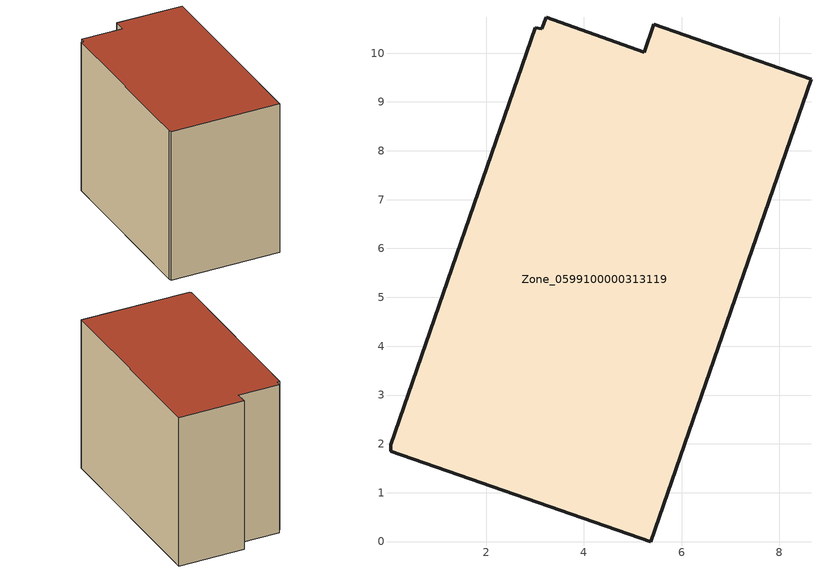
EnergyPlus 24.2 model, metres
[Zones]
Zone_0599100000313119
 floor ground (C_G): 0.04,1.98 3,10.52 3.14,10.5 3.23,10.73 5.24,10.02 5.43,10.59 8.65,9.47 5.37,0 0.04,1.85 z0
 wall outside (C_F): 8.65,9.47 5.43,10.59 5.24,10.02 3.23,10.73 3.14,10.5 3,10.52 0.04,1.98 0.04,1.85 5.37,0 8.65,9.47 z0:8.01
 roof outside (C_R): 3.23,10.73 3.14,10.5 3,10.52 0.04,1.98 0.04,1.85 5.37,0 8.65,9.47 5.43,10.59 5.24,10.02 z8.01
[BUILDING]
Pand.0599100000313119: North Axis=0; Terrain=City; Loads Convergence Tolerance Value=0.04; Temperature Convergence Tolerance Value=0.4; Solar Distribution=FullExterior; Maximum Number of Warmup Days=25; Minimum Number of Warmup Days=1
[Site:Location]
Rotterdam.The.Hague.AP_ZH_NLD Design_Conditions: Latitude=51.96; Longitude=4.45; Time Zone=1; Elevation=-4.5
[SITE:GROUNDTEMPERATURE:BUILDINGSURFACE]
18, 18, 18, 18, 18, 18, 18, 18, 18, 18, 18, 18
[MATERIAL] Thermal Absorptance=0.9; Solar Absorptance=0.7; Visible Absorptance=0.7
Name | Roughness | Thickness | Conductivity | Density | Specific Heat
G.TC.1992-2005 | MediumSmooth | 0.15 | 0.06 | 540 | 1210
F.TC.1992-2005 | Rough | 0.3 | 0.12 | 1920 | 840
R.TC.1992-2005 | MediumRough | 0.2 | 0.08 | 1500 | 1000
[CONSTRUCTION]
C_G: G.TC.1992-2005
C_F: F.TC.1992-2005
C_R: R.TC.1992-2005
[ZONE]
Zone_0599100000313119: Type=1; Multiplier=1; Ceiling Height=Autocalculate; Volume=Autocalculate; Floor Area=autocalculate; Part of Total Floor Area=Yes
[ZONEINFILTRATION:DESIGNFLOWRATE]
Infil_Zone_0599100000313119: Zone or ZoneList or Space or SpaceList=Zone_0599100000313119; Schedule=AlwaysOn; Design Flow Rate Calculation Method=Flow/Area; Flow Rate per Floor Area=0.0015; Constant Term Coefficient=1; Temperature Term Coefficient=0; Velocity Term Coefficient=0; Velocity Squared Term Coefficient=0
[HVACTEMPLATE:ZONE:IDEALLOADSAIRSYSTEM]
Zone_0599100000313119: Maximum Heating Supply Air Temperature=50; Minimum Cooling Supply Air Temperature=13; Maximum Heating Supply Air Humidity Ratio=0.0156; Minimum Cooling Supply Air Humidity Ratio=0.0077; Heating Limit=NoLimit; Cooling Limit=NoLimit; Dehumidification Control Type=ConstantSensibleHeatRatio; Cooling Sensible Heat Ratio=0.7; Dehumidification Setpoint=60; Humidification Control Type=None; Humidification Setpoint=30; Outdoor Air Method=None; Outdoor Air Flow Rate per Person=0.00944; Outdoor Air Flow Rate per Zone Floor Area=0; Outdoor Air Flow Rate per Zone=0; Demand Controlled Ventilation Type=None; Outdoor Air Economizer Type=NoEconomizer; Heat Recovery Type=None; Sensible Heat Recovery Effectiveness=0.7; Latent Heat Recovery Effectiveness=0.65
[ZONECONTROL:THERMOSTAT]
ThermostatControl_Zone_0599100000313119: Zone or ZoneList=Zone_0599100000313119; Control Type Schedule=DualSetpointControlType; Control 1=Thermostat_Zone_0599100000313119; Temperature Difference Between Cutout And Setpoint=0
[THERMOSTATSETPOINT:DUALSETPOINT]
Thermostat_Zone_0599100000313119: Heating Setpoint Temperature Schedule=HeatingSetpoint_Zone_0599100000313119; Cooling Setpoint Temperature Schedule=CoolingSetpoint_Zone_0599100000313119
[SCHEDULE:COMPACT]
HeatingSetpoint_Zone_0599100000313119: Through: 12/31, For: AllDays, Until: 24:00, 21
CoolingSetpoint_Zone_0599100000313119: Through: 12/31, For: AllDays, Until: 24:00, 24
DualSetpointControlType: Through: 12/31, For: AllDays, Until: 24:00, 4
AlwaysOn: Through: 12/31, For: AllDays, Until: 24:00, 1
